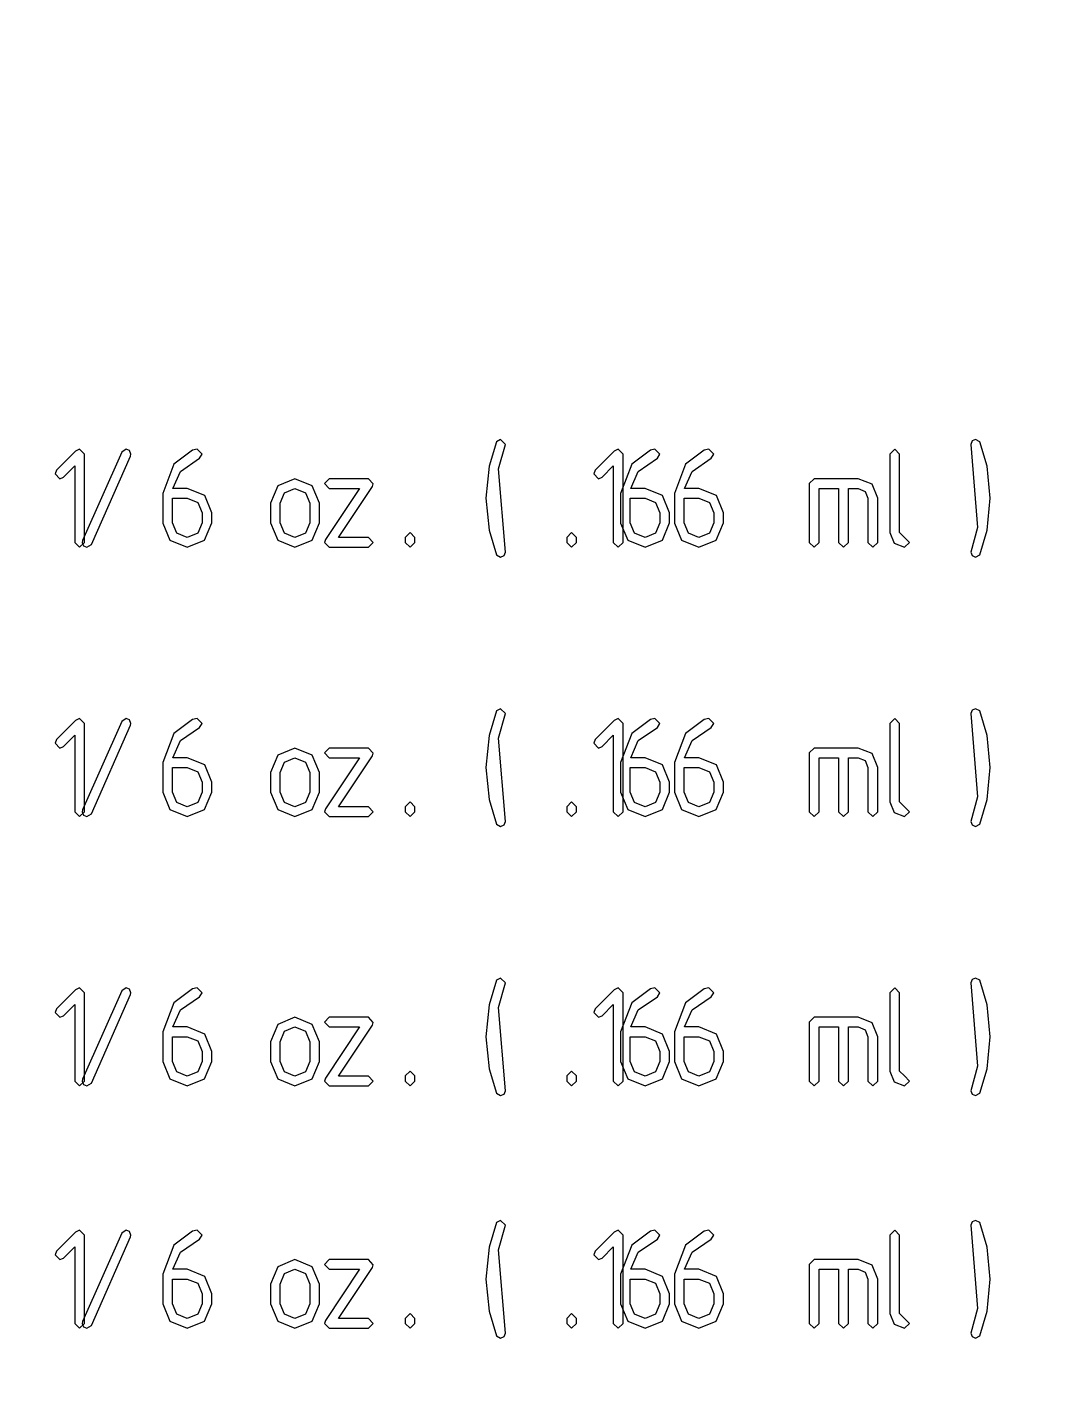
# Model space of a CAD drawing. Header units: metres. Extents: x 0 to 16.5, y 0 to 11.5.
# Drawn here: x 9.421 to 9.955, y 3.026 to 3.727 of the extents above; entities that cross this region are included whole.
import ezdxf

# ---------------------------------------------------------------- set-up
doc = ezdxf.new("R2010")
doc.units = ezdxf.units.M
doc.layers.add('tonic', color=63, linetype='Continuous')

msp = doc.modelspace()

# ---------------------------------------------------------------- hatches: boundary and pattern name
h = msp.add_hatch()
h.set_pattern_fill('AR-CONC', color=256, scale=0.0007, style=0)
h.set_pattern_definition([(50, (2.31049, 0.84261), (0.1275293, -0.0111574), [0.013335, -0.146685]), (355, (2.31049, 0.84261), (-0.02467, 0.1337397), [0.010668, -0.117348]), (100.451, (2.32112, 0.84168), (0.1028598, 0.1225817), [0.011333, -0.124663]), (46.1842, (2.31049, 0.87817), (0.1897553, -0.0294296), [0.0200025, -0.2200275]), (96.6356, (2.3263, 0.87572), (0.166183, 0.173198), [0.0169995, -0.1869945]), (351.184, (2.31049, 0.87817), (0.1661832, 0.1731976), [0.016002, -0.176022]), (21, (2.32827, 0.86928), (0.1061304, -0.0715859), [0.013335, -0.146685]), (326, (2.32827, 0.86928), (0.0432614, 0.1289316), [0.010668, -0.117348]), (71.4514, (2.33711, 0.86332), (0.1493915, 0.057346), [0.011333, -0.124663]), (37.5, (2.31049, 0.84261), (0.00216202, 0.05918853), [0, -0.1159256, 0, -0.119126, 0, -0.1177925]), (7.5, (2.31049, 0.84261), (0.04677376, 0.0701264), [0, -0.0679196, 0, -0.1132586, 0, -0.0448945]), (327.5, (2.27084, 0.84261), (0.09491342, -0.00401012), [0, -0.04445, 0, -0.138684, 0, -0.184023]), (317.5, (2.25306, 0.84261), (0.1036904, 0.01779854), [0, -0.057785, 0, -0.0921004, 0, -0.130683])])
h.paths.add_polyline_path([(13.8208, 3.72661), (13.4233, 3.72661), (13.4233, 3.55664), (13.8208, 3.55664)])
h.paths.add_polyline_path([(3.07622, 1.27034), (3.07563, 1.27051), (3.05692, 1.26579), (3.03624, 1.2666), (2.949, 1.27148), (2.90528, 1.26991), (2.86128, 1.26519), (2.67551, 1.2691), (2.57867, 1.26503), (2.48096, 1.26519), (2.39638, 1.27176), (2.38303, 1.27257), (2.36947, 1.27338), (2.34918, 1.27176), (2.31586, 1.26519), (2.31049, 1.26438), (2.37299, 0.84261), (2.48786, 0.84261), (2.44444, 0.88444), (2.47683, 1.03385), (2.62586, 1.07454), (2.59022, 0.92833), (2.66091, 0.86021), (2.76747, 0.92605), (2.90022, 0.84695), (2.90022, 0.84261), (3.00646, 0.84261)])
h.paths.add_polyline_path([(2.46485, 0.98926), (2.42985, 0.9981), (2.39481, 1.00694), (2.39828, 1.01557), (2.40169, 1.0242), (2.43326, 1.00678)], flags=16)
edge = h.paths.add_edge_path()
edge.add_line((7.16493, 3.50071), (7.19553, 3.50726))
edge.add_line((7.19553, 3.50726), (7.21419, 3.5089))
edge.add_line((7.21419, 3.5089), (7.22667, 3.50814))
edge.add_line((7.22667, 3.50814), (7.23899, 3.50732))
edge.add_line((7.23899, 3.50732), (7.31694, 3.50071))
edge.add_line((7.31694, 3.50071), (7.4069, 3.5006))
edge.add_line((7.4069, 3.5006), (7.49604, 3.50467))
edge.add_line((7.49604, 3.50467), (7.66704, 3.50071))
edge.add_line((7.66704, 3.50071), (7.70751, 3.50543))
edge.add_line((7.70751, 3.50543), (7.74789, 3.507))
edge.add_line((7.74789, 3.507), (7.82818, 3.50211))
edge.add_line((7.82818, 3.50211), (7.84608, 3.50136))
edge.add_line((7.84608, 3.50136), (7.8629, 3.5051))
edge.add_line((7.8629, 3.5051), (7.86431, 3.50608))
at = {"layer": 'tonic'}
h = msp.add_hatch(dxfattribs=at)
h.set_pattern_fill('TRIANG', color=256, scale=0.01, angle=135, style=0)
h.set_pattern_definition([(195, (15.931805, 4.46975), (-0.0246525, -0.0920044), [0.047625, -0.047625]), (255, (15.931805, 4.46975), (0.0673519, -0.0673519), [0.047625, -0.047625]), (135, (15.91948, 4.42374), (-0.0920044, -0.0246525), [0.047625, -0.047625])])
h.paths.add_polyline_path([(13.8208, 3.72661), (13.4233, 3.72661), (13.4233, 3.55664), (13.8208, 3.55664)])
h.paths.add_polyline_path([(3.07622, 1.27034), (3.07563, 1.27051), (3.05692, 1.26579), (3.03624, 1.2666), (2.949, 1.27148), (2.90528, 1.26991), (2.86128, 1.26519), (2.67551, 1.2691), (2.57867, 1.26503), (2.48096, 1.26519), (2.39638, 1.27176), (2.38303, 1.27257), (2.36947, 1.27338), (2.34918, 1.27176), (2.31586, 1.26519), (2.31049, 1.26438), (2.37299, 0.84261), (2.48786, 0.84261), (2.44444, 0.88444), (2.47683, 1.03385), (2.62586, 1.07454), (2.59022, 0.92833), (2.66091, 0.86021), (2.76747, 0.92605), (2.90022, 0.84695), (2.90022, 0.84261), (3.00646, 0.84261)])
h.paths.add_polyline_path([(2.46485, 0.98926), (2.42985, 0.9981), (2.39481, 1.00694), (2.39828, 1.01557), (2.40169, 1.0242), (2.43326, 1.00678)], flags=16)
h.paths.add_polyline_path([(2.62586, 1.07453), (2.47683, 1.03385), (2.44444, 0.88444), (2.59022, 0.92833)], flags=17)
h.paths.add_polyline_path([(2.59022, 0.92833), (2.44444, 0.88444), (2.48786, 0.84261), (2.63743, 0.84261), (2.63743, 0.8457), (2.66091, 0.86021)], flags=17)
h.paths.add_polyline_path([(2.66091, 0.86021), (2.63743, 0.8457), (2.64293, 0.84261), (2.67918, 0.84261)], flags=17)
h.paths.add_polyline_path([(2.72524, 0.89996), (2.66091, 0.86021), (2.67918, 0.84261), (2.71124, 0.84261)], flags=17)
h.paths.add_polyline_path([(2.76747, 0.92605), (2.72524, 0.89996), (2.71124, 0.84261), (2.89277, 0.84261), (2.90022, 0.84695)], flags=17)
h.paths.add_polyline_path([(2.39829, 1.01558), (2.39481, 1.00694), (2.42985, 0.9981), (2.46485, 0.98926)], flags=0)
h.paths.add_polyline_path([(2.40169, 1.0242), (2.39829, 1.01558), (2.46485, 0.98926), (2.43326, 1.00678)], flags=0)
edge = h.paths.add_edge_path()
edge.add_line((7.81142, 2.84925), (7.8629, 3.5051))
edge.add_line((7.8629, 3.5051), (7.86507, 3.53321))
edge.add_line((7.20464, 2.84924), (7.81142, 2.84924))
edge.add_line((7.81142, 2.84924), (7.81158, 2.84924))
edge.add_line((7.16069, 3.53321), (7.16276, 3.50054))
edge.add_line((7.16276, 3.50054), (7.20464, 2.84924))
edge.add_line((7.16493, 3.50071), (7.19553, 3.50726))
edge.add_line((7.19553, 3.50726), (7.21419, 3.5089))
edge.add_line((7.21419, 3.5089), (7.22667, 3.50814))
edge.add_line((7.22667, 3.50814), (7.23899, 3.50732))
edge.add_line((7.23899, 3.50732), (7.31694, 3.50071))
edge.add_line((7.31694, 3.50071), (7.4069, 3.5006))
edge.add_line((7.4069, 3.5006), (7.49604, 3.50467))
edge.add_line((7.49604, 3.50467), (7.66704, 3.50071))
edge.add_line((7.66704, 3.50071), (7.70751, 3.50543))
edge.add_line((7.70751, 3.50543), (7.74789, 3.507))
edge.add_line((7.74789, 3.507), (7.82818, 3.50211))
edge.add_line((7.82818, 3.50211), (7.84608, 3.50136))
edge.add_line((7.84608, 3.50136), (7.8629, 3.5051))
edge.add_line((7.8629, 3.5051), (7.86431, 3.50608))

# ---------------------------------------------------------------- linework, layer by layer
for points in [[(9.66433, 3.49881), (9.66792, 3.51144), (9.66531, 3.51394), (9.66319, 3.51281), (9.65944, 3.50017), (9.65782, 3.48367), (9.65944, 3.46712), (9.66319, 3.45449), (9.66531, 3.45329), (9.66715, 3.4541), (9.66792, 3.45583), (9.66433, 3.49881)], [(9.9114, 3.46847), (9.90782, 3.45583), (9.90858, 3.4541), (9.91037, 3.45329), (9.91249, 3.45449), (9.91629, 3.46712), (9.91792, 3.48367), (9.91629, 3.50017), (9.91249, 3.51281), (9.91037, 3.51394), (9.90858, 3.51318), (9.90782, 3.51144), (9.9114, 3.46847)], [(9.44569, 3.46083), (9.44819, 3.45833), (9.45074, 3.46083), (9.45074, 3.5064), (9.44819, 3.50896), (9.44618, 3.50792), (9.43631, 3.49804), (9.4356, 3.49621), (9.4381, 3.49371), (9.43989, 3.49451), (9.44569, 3.50032), (9.44569, 3.46083)], [(9.45025, 3.4591), (9.45204, 3.45833), (9.45432, 3.45979), (9.4745, 3.50543), (9.47472, 3.5064), (9.47401, 3.50825), (9.47222, 3.50896), (9.46994, 3.50738), (9.44971, 3.46186), (9.44949, 3.46083), (9.45025, 3.4591)], [(9.50651, 3.5084), (9.49685, 3.50125), (9.49115, 3.48617), (9.49115, 3.47086), (9.49485, 3.46203), (9.50375, 3.45833), (9.51269, 3.46203), (9.51639, 3.47097), (9.51639, 3.47607), (9.51281, 3.48503), (9.50375, 3.48872), (9.49636, 3.48872), (9.50022, 3.4975), (9.51014, 3.50424), (9.51139, 3.5064), (9.50885, 3.50896), (9.50651, 3.5084)], [(9.72347, 3.46083), (9.72597, 3.45833), (9.72851, 3.46083), (9.72851, 3.5064), (9.72597, 3.50896), (9.72396, 3.50792), (9.71408, 3.49804), (9.71337, 3.49621), (9.71588, 3.49371), (9.71767, 3.49451), (9.72347, 3.50032), (9.72347, 3.46083)], [(9.74262, 3.5084), (9.73296, 3.50125), (9.72726, 3.48617), (9.72726, 3.47086), (9.73096, 3.46203), (9.73986, 3.45833), (9.74881, 3.46203), (9.7525, 3.47097), (9.7525, 3.47607), (9.74892, 3.48503), (9.73986, 3.48872), (9.73247, 3.48872), (9.73633, 3.4975), (9.74625, 3.50424), (9.7475, 3.5064), (9.74496, 3.50896), (9.74262, 3.5084)], [(9.7704, 3.5084), (9.76074, 3.50125), (9.75504, 3.48617), (9.75504, 3.47086), (9.75874, 3.46203), (9.76764, 3.45833), (9.77658, 3.46203), (9.78028, 3.47097), (9.78028, 3.47607), (9.77669, 3.48503), (9.76764, 3.48872), (9.76025, 3.48872), (9.76411, 3.4975), (9.77403, 3.50424), (9.77528, 3.5064), (9.77274, 3.50896), (9.7704, 3.5084)], [(9.86615, 3.46593), (9.86828, 3.46039), (9.87375, 3.45833), (9.87625, 3.46083), (9.87364, 3.46343), (9.87115, 3.46593), (9.87115, 3.5064), (9.86865, 3.50896), (9.86615, 3.5064), (9.86615, 3.46593)], [(9.5504, 3.46203), (9.55931, 3.45833), (9.56825, 3.46203), (9.57194, 3.47097), (9.57194, 3.48107), (9.56825, 3.49001), (9.55931, 3.49371), (9.5504, 3.49001), (9.54671, 3.48107), (9.54671, 3.47097), (9.5504, 3.46203)], [(9.57503, 3.46235), (9.57449, 3.46078), (9.57699, 3.45833), (9.59722, 3.45833), (9.59972, 3.46083), (9.59722, 3.46338), (9.58176, 3.46338), (9.59928, 3.48964), (9.59972, 3.4911), (9.59722, 3.49371), (9.57699, 3.49371), (9.57449, 3.49121), (9.57699, 3.48872), (9.59261, 3.48872), (9.57503, 3.46235)], [(9.82454, 3.49121), (9.82454, 3.46083), (9.82704, 3.45833), (9.82958, 3.46083), (9.82958, 3.48872), (9.83968, 3.48872), (9.83968, 3.46083), (9.84218, 3.45833), (9.84472, 3.46083), (9.84472, 3.48872), (9.84983, 3.48872), (9.85335, 3.48719), (9.85482, 3.48367), (9.85482, 3.46083), (9.85732, 3.45833), (9.85986, 3.46083), (9.85986, 3.48361), (9.85693, 3.49083), (9.84972, 3.49371), (9.82704, 3.49371), (9.82454, 3.49121)], [(9.50375, 3.48367), (9.50917, 3.4815), (9.51139, 3.47607), (9.51139, 3.47097), (9.50917, 3.46556), (9.50375, 3.46338), (9.49837, 3.46556), (9.49615, 3.47097), (9.49615, 3.48367), (9.50375, 3.48367)], [(9.56472, 3.46556), (9.55931, 3.46338), (9.55393, 3.46556), (9.55171, 3.47097), (9.55171, 3.48107), (9.55393, 3.48649), (9.55931, 3.48872), (9.56472, 3.48649), (9.56694, 3.48107), (9.56694, 3.47097), (9.56472, 3.46556)], [(9.73986, 3.48367), (9.74528, 3.4815), (9.7475, 3.47607), (9.7475, 3.47097), (9.74528, 3.46556), (9.73986, 3.46338), (9.73449, 3.46556), (9.73226, 3.47097), (9.73226, 3.48367), (9.73986, 3.48367)], [(9.76764, 3.48367), (9.77306, 3.4815), (9.77528, 3.47607), (9.77528, 3.47097), (9.77306, 3.46556), (9.76764, 3.46338), (9.76226, 3.46556), (9.76004, 3.47097), (9.76004, 3.48367), (9.76764, 3.48367)], [(9.61615, 3.46083), (9.61865, 3.45833), (9.62115, 3.46083), (9.62115, 3.46343), (9.61865, 3.46593), (9.61615, 3.46343), (9.61615, 3.46083)], [(9.69949, 3.46083), (9.70199, 3.45833), (9.70449, 3.46083), (9.70449, 3.46343), (9.70199, 3.46593), (9.69949, 3.46343), (9.69949, 3.46083)], [(9.66433, 3.35992), (9.66792, 3.37256), (9.66531, 3.37506), (9.66319, 3.37392), (9.65944, 3.36128), (9.65782, 3.34478), (9.65944, 3.32824), (9.66319, 3.3156), (9.66531, 3.3144), (9.66715, 3.31521), (9.66792, 3.31694), (9.66433, 3.35992)], [(9.9114, 3.32958), (9.90782, 3.31694), (9.90858, 3.31521), (9.91037, 3.3144), (9.91249, 3.3156), (9.91629, 3.32824), (9.91792, 3.34478), (9.91629, 3.36128), (9.91249, 3.37392), (9.91037, 3.37506), (9.90858, 3.37429), (9.90782, 3.37256), (9.9114, 3.32958)], [(9.44569, 3.32194), (9.44819, 3.31944), (9.45074, 3.32194), (9.45074, 3.36751), (9.44819, 3.37007), (9.44618, 3.36903), (9.43631, 3.35915), (9.4356, 3.35732), (9.4381, 3.35482), (9.43989, 3.35562), (9.44569, 3.36143), (9.44569, 3.32194)], [(9.45025, 3.32021), (9.45204, 3.31944), (9.45432, 3.3209), (9.4745, 3.36654), (9.47472, 3.36751), (9.47401, 3.36936), (9.47222, 3.37007), (9.46994, 3.36849), (9.44971, 3.32297), (9.44949, 3.32194), (9.45025, 3.32021)], [(9.50651, 3.36951), (9.49685, 3.36236), (9.49115, 3.34728), (9.49115, 3.33197), (9.49485, 3.32314), (9.50375, 3.31944), (9.51269, 3.32314), (9.51639, 3.33208), (9.51639, 3.33718), (9.51281, 3.34614), (9.50375, 3.34983), (9.49636, 3.34983), (9.50022, 3.35861), (9.51014, 3.36535), (9.51139, 3.36751), (9.50885, 3.37007), (9.50651, 3.36951)], [(9.72347, 3.32194), (9.72597, 3.31944), (9.72851, 3.32194), (9.72851, 3.36751), (9.72597, 3.37007), (9.72396, 3.36903), (9.71408, 3.35915), (9.71337, 3.35732), (9.71588, 3.35482), (9.71767, 3.35562), (9.72347, 3.36143), (9.72347, 3.32194)], [(9.74262, 3.36951), (9.73296, 3.36236), (9.72726, 3.34728), (9.72726, 3.33197), (9.73096, 3.32314), (9.73986, 3.31944), (9.74881, 3.32314), (9.7525, 3.33208), (9.7525, 3.33718), (9.74892, 3.34614), (9.73986, 3.34983), (9.73247, 3.34983), (9.73633, 3.35861), (9.74625, 3.36535), (9.7475, 3.36751), (9.74496, 3.37007), (9.74262, 3.36951)], [(9.7704, 3.36951), (9.76074, 3.36236), (9.75504, 3.34728), (9.75504, 3.33197), (9.75874, 3.32314), (9.76764, 3.31944), (9.77658, 3.32314), (9.78028, 3.33208), (9.78028, 3.33718), (9.77669, 3.34614), (9.76764, 3.34983), (9.76025, 3.34983), (9.76411, 3.35861), (9.77403, 3.36535), (9.77528, 3.36751), (9.77274, 3.37007), (9.7704, 3.36951)], [(9.86615, 3.32704), (9.86828, 3.3215), (9.87375, 3.31944), (9.87625, 3.32194), (9.87364, 3.32454), (9.87115, 3.32704), (9.87115, 3.36751), (9.86865, 3.37007), (9.86615, 3.36751), (9.86615, 3.32704)], [(9.5504, 3.32314), (9.55931, 3.31944), (9.56825, 3.32314), (9.57194, 3.33208), (9.57194, 3.34218), (9.56825, 3.35113), (9.55931, 3.35482), (9.5504, 3.35113), (9.54671, 3.34218), (9.54671, 3.33208), (9.5504, 3.32314)], [(9.56472, 3.32667), (9.55931, 3.32449), (9.55393, 3.32667), (9.55171, 3.33208), (9.55171, 3.34218), (9.55393, 3.3476), (9.55931, 3.34983), (9.56472, 3.3476), (9.56694, 3.34218), (9.56694, 3.33208), (9.56472, 3.32667)], [(9.57503, 3.32346), (9.57449, 3.32189), (9.57699, 3.31944), (9.59722, 3.31944), (9.59972, 3.32194), (9.59722, 3.32449), (9.58176, 3.32449), (9.59928, 3.35075), (9.59972, 3.35221), (9.59722, 3.35482), (9.57699, 3.35482), (9.57449, 3.35232), (9.57699, 3.34983), (9.59261, 3.34983), (9.57503, 3.32346)], [(9.82454, 3.35232), (9.82454, 3.32194), (9.82704, 3.31944), (9.82958, 3.32194), (9.82958, 3.34983), (9.83968, 3.34983), (9.83968, 3.32194), (9.84218, 3.31944), (9.84472, 3.32194), (9.84472, 3.34983), (9.84983, 3.34983), (9.85335, 3.34831), (9.85482, 3.34478), (9.85482, 3.32194), (9.85732, 3.31944), (9.85986, 3.32194), (9.85986, 3.34472), (9.85693, 3.35194), (9.84972, 3.35482), (9.82704, 3.35482), (9.82454, 3.35232)], [(9.50375, 3.34478), (9.50917, 3.34261), (9.51139, 3.33718), (9.51139, 3.33208), (9.50917, 3.32667), (9.50375, 3.32449), (9.49837, 3.32667), (9.49615, 3.33208), (9.49615, 3.34478), (9.50375, 3.34478)], [(9.73986, 3.34478), (9.74528, 3.34261), (9.7475, 3.33718), (9.7475, 3.33208), (9.74528, 3.32667), (9.73986, 3.32449), (9.73449, 3.32667), (9.73226, 3.33208), (9.73226, 3.34478), (9.73986, 3.34478)], [(9.76764, 3.34478), (9.77306, 3.34261), (9.77528, 3.33718), (9.77528, 3.33208), (9.77306, 3.32667), (9.76764, 3.32449), (9.76226, 3.32667), (9.76004, 3.33208), (9.76004, 3.34478), (9.76764, 3.34478)], [(9.61615, 3.32194), (9.61865, 3.31944), (9.62115, 3.32194), (9.62115, 3.32454), (9.61865, 3.32704), (9.61615, 3.32454), (9.61615, 3.32194)], [(9.69949, 3.32194), (9.70199, 3.31944), (9.70449, 3.32194), (9.70449, 3.32454), (9.70199, 3.32704), (9.69949, 3.32454), (9.69949, 3.32194)], [(9.44569, 3.18306), (9.44819, 3.18056), (9.45074, 3.18306), (9.45074, 3.22862), (9.44819, 3.23118), (9.44618, 3.23014), (9.43631, 3.22026), (9.4356, 3.21843), (9.4381, 3.21593), (9.43989, 3.21674), (9.44569, 3.22254), (9.44569, 3.18306)], [(9.45025, 3.18132), (9.45204, 3.18056), (9.45432, 3.18201), (9.4745, 3.22765), (9.47472, 3.22862), (9.47401, 3.23047), (9.47222, 3.23118), (9.46994, 3.2296), (9.44971, 3.18408), (9.44949, 3.18306), (9.45025, 3.18132)], [(9.50651, 3.23062), (9.49685, 3.22347), (9.49115, 3.20839), (9.49115, 3.19308), (9.49485, 3.18425), (9.50375, 3.18056), (9.51269, 3.18425), (9.51639, 3.19319), (9.51639, 3.19829), (9.51281, 3.20725), (9.50375, 3.21094), (9.49636, 3.21094), (9.50022, 3.21972), (9.51014, 3.22646), (9.51139, 3.22862), (9.50885, 3.23118), (9.50651, 3.23062)], [(9.66433, 3.22103), (9.66792, 3.23367), (9.66531, 3.23617), (9.66319, 3.23503), (9.65944, 3.22239), (9.65782, 3.20589), (9.65944, 3.18935), (9.66319, 3.17671), (9.66531, 3.17551), (9.66715, 3.17632), (9.66792, 3.17806), (9.66433, 3.22103)], [(9.72347, 3.18306), (9.72597, 3.18056), (9.72851, 3.18306), (9.72851, 3.22862), (9.72597, 3.23118), (9.72396, 3.23014), (9.71408, 3.22026), (9.71337, 3.21843), (9.71588, 3.21593), (9.71767, 3.21674), (9.72347, 3.22254), (9.72347, 3.18306)], [(9.74262, 3.23062), (9.73296, 3.22347), (9.72726, 3.20839), (9.72726, 3.19308), (9.73096, 3.18425), (9.73986, 3.18056), (9.74881, 3.18425), (9.7525, 3.19319), (9.7525, 3.19829), (9.74892, 3.20725), (9.73986, 3.21094), (9.73247, 3.21094), (9.73633, 3.21972), (9.74625, 3.22646), (9.7475, 3.22862), (9.74496, 3.23118), (9.74262, 3.23062)], [(9.7704, 3.23062), (9.76074, 3.22347), (9.75504, 3.20839), (9.75504, 3.19308), (9.75874, 3.18425), (9.76764, 3.18056), (9.77658, 3.18425), (9.78028, 3.19319), (9.78028, 3.19829), (9.77669, 3.20725), (9.76764, 3.21094), (9.76025, 3.21094), (9.76411, 3.21972), (9.77403, 3.22646), (9.77528, 3.22862), (9.77274, 3.23118), (9.7704, 3.23062)], [(9.86615, 3.18815), (9.86828, 3.18261), (9.87375, 3.18056), (9.87625, 3.18306), (9.87364, 3.18565), (9.87115, 3.18815), (9.87115, 3.22862), (9.86865, 3.23118), (9.86615, 3.22862), (9.86615, 3.18815)], [(9.9114, 3.19069), (9.90782, 3.17806), (9.90858, 3.17632), (9.91037, 3.17551), (9.91249, 3.17671), (9.91629, 3.18935), (9.91792, 3.20589), (9.91629, 3.22239), (9.91249, 3.23503), (9.91037, 3.23617), (9.90858, 3.2354), (9.90782, 3.23367), (9.9114, 3.19069)], [(9.5504, 3.18425), (9.55931, 3.18056), (9.56825, 3.18425), (9.57194, 3.19319), (9.57194, 3.20329), (9.56825, 3.21224), (9.55931, 3.21593), (9.5504, 3.21224), (9.54671, 3.20329), (9.54671, 3.19319), (9.5504, 3.18425)], [(9.56472, 3.18778), (9.55931, 3.1856), (9.55393, 3.18778), (9.55171, 3.19319), (9.55171, 3.20329), (9.55393, 3.20871), (9.55931, 3.21094), (9.56472, 3.20871), (9.56694, 3.20329), (9.56694, 3.19319), (9.56472, 3.18778)], [(9.57503, 3.18457), (9.57449, 3.183), (9.57699, 3.18056), (9.59722, 3.18056), (9.59972, 3.18306), (9.59722, 3.1856), (9.58176, 3.1856), (9.59928, 3.21186), (9.59972, 3.21332), (9.59722, 3.21593), (9.57699, 3.21593), (9.57449, 3.21343), (9.57699, 3.21094), (9.59261, 3.21094), (9.57503, 3.18457)], [(9.82454, 3.21343), (9.82454, 3.18306), (9.82704, 3.18056), (9.82958, 3.18306), (9.82958, 3.21094), (9.83968, 3.21094), (9.83968, 3.18306), (9.84218, 3.18056), (9.84472, 3.18306), (9.84472, 3.21094), (9.84983, 3.21094), (9.85335, 3.20942), (9.85482, 3.20589), (9.85482, 3.18306), (9.85732, 3.18056), (9.85986, 3.18306), (9.85986, 3.20583), (9.85693, 3.21306), (9.84972, 3.21593), (9.82704, 3.21593), (9.82454, 3.21343)], [(9.50375, 3.20589), (9.50917, 3.20372), (9.51139, 3.19829), (9.51139, 3.19319), (9.50917, 3.18778), (9.50375, 3.1856), (9.49837, 3.18778), (9.49615, 3.19319), (9.49615, 3.20589), (9.50375, 3.20589)], [(9.73986, 3.20589), (9.74528, 3.20372), (9.7475, 3.19829), (9.7475, 3.19319), (9.74528, 3.18778), (9.73986, 3.1856), (9.73449, 3.18778), (9.73226, 3.19319), (9.73226, 3.20589), (9.73986, 3.20589)], [(9.76764, 3.20589), (9.77306, 3.20372), (9.77528, 3.19829), (9.77528, 3.19319), (9.77306, 3.18778), (9.76764, 3.1856), (9.76226, 3.18778), (9.76004, 3.19319), (9.76004, 3.20589), (9.76764, 3.20589)], [(9.61615, 3.18306), (9.61865, 3.18056), (9.62115, 3.18306), (9.62115, 3.18565), (9.61865, 3.18815), (9.61615, 3.18565), (9.61615, 3.18306)], [(9.69949, 3.18306), (9.70199, 3.18056), (9.70449, 3.18306), (9.70449, 3.18565), (9.70199, 3.18815), (9.69949, 3.18565), (9.69949, 3.18306)], [(9.44569, 3.05806), (9.44819, 3.05556), (9.45074, 3.05806), (9.45074, 3.10362), (9.44819, 3.10618), (9.44618, 3.10514), (9.43631, 3.09526), (9.4356, 3.09343), (9.4381, 3.09093), (9.43989, 3.09174), (9.44569, 3.09754), (9.44569, 3.05806)], [(9.45025, 3.05632), (9.45204, 3.05556), (9.45432, 3.05701), (9.4745, 3.10265), (9.47472, 3.10362), (9.47401, 3.10547), (9.47222, 3.10618), (9.46994, 3.1046), (9.44971, 3.05908), (9.44949, 3.05806), (9.45025, 3.05632)], [(9.50651, 3.10562), (9.49685, 3.09847), (9.49115, 3.08339), (9.49115, 3.06808), (9.49485, 3.05925), (9.50375, 3.05556), (9.51269, 3.05925), (9.51639, 3.06819), (9.51639, 3.07329), (9.51281, 3.08225), (9.50375, 3.08594), (9.49636, 3.08594), (9.50022, 3.09472), (9.51014, 3.10146), (9.51139, 3.10362), (9.50885, 3.10618), (9.50651, 3.10562)], [(9.66433, 3.09603), (9.66792, 3.10867), (9.66531, 3.11117), (9.66319, 3.11003), (9.65944, 3.09739), (9.65782, 3.08089), (9.65944, 3.06435), (9.66319, 3.05171), (9.66531, 3.05051), (9.66715, 3.05132), (9.66792, 3.05306), (9.66433, 3.09603)], [(9.72347, 3.05806), (9.72597, 3.05556), (9.72851, 3.05806), (9.72851, 3.10362), (9.72597, 3.10618), (9.72396, 3.10514), (9.71408, 3.09526), (9.71337, 3.09343), (9.71588, 3.09093), (9.71767, 3.09174), (9.72347, 3.09754), (9.72347, 3.05806)], [(9.74262, 3.10562), (9.73296, 3.09847), (9.72726, 3.08339), (9.72726, 3.06808), (9.73096, 3.05925), (9.73986, 3.05556), (9.74881, 3.05925), (9.7525, 3.06819), (9.7525, 3.07329), (9.74892, 3.08225), (9.73986, 3.08594), (9.73247, 3.08594), (9.73633, 3.09472), (9.74625, 3.10146), (9.7475, 3.10362), (9.74496, 3.10618), (9.74262, 3.10562)], [(9.7704, 3.10562), (9.76074, 3.09847), (9.75504, 3.08339), (9.75504, 3.06808), (9.75874, 3.05925), (9.76764, 3.05556), (9.77658, 3.05925), (9.78028, 3.06819), (9.78028, 3.07329), (9.77669, 3.08225), (9.76764, 3.08594), (9.76025, 3.08594), (9.76411, 3.09472), (9.77403, 3.10146), (9.77528, 3.10362), (9.77274, 3.10618), (9.7704, 3.10562)], [(9.86615, 3.06315), (9.86828, 3.05761), (9.87375, 3.05556), (9.87625, 3.05806), (9.87364, 3.06065), (9.87115, 3.06315), (9.87115, 3.10362), (9.86865, 3.10618), (9.86615, 3.10362), (9.86615, 3.06315)], [(9.9114, 3.06569), (9.90782, 3.05306), (9.90858, 3.05132), (9.91037, 3.05051), (9.91249, 3.05171), (9.91629, 3.06435), (9.91792, 3.08089), (9.91629, 3.09739), (9.91249, 3.11003), (9.91037, 3.11117), (9.90858, 3.1104), (9.90782, 3.10867), (9.9114, 3.06569)], [(9.5504, 3.05925), (9.55931, 3.05556), (9.56825, 3.05925), (9.57194, 3.06819), (9.57194, 3.07829), (9.56825, 3.08724), (9.55931, 3.09093), (9.5504, 3.08724), (9.54671, 3.07829), (9.54671, 3.06819), (9.5504, 3.05925)], [(9.57503, 3.05957), (9.57449, 3.058), (9.57699, 3.05556), (9.59722, 3.05556), (9.59972, 3.05806), (9.59722, 3.0606), (9.58176, 3.0606), (9.59928, 3.08686), (9.59972, 3.08832), (9.59722, 3.09093), (9.57699, 3.09093), (9.57449, 3.08843), (9.57699, 3.08594), (9.59261, 3.08594), (9.57503, 3.05957)], [(9.82454, 3.08843), (9.82454, 3.05806), (9.82704, 3.05556), (9.82958, 3.05806), (9.82958, 3.08594), (9.83968, 3.08594), (9.83968, 3.05806), (9.84218, 3.05556), (9.84472, 3.05806), (9.84472, 3.08594), (9.84983, 3.08594), (9.85335, 3.08442), (9.85482, 3.08089), (9.85482, 3.05806), (9.85732, 3.05556), (9.85986, 3.05806), (9.85986, 3.08083), (9.85693, 3.08806), (9.84972, 3.09093), (9.82704, 3.09093), (9.82454, 3.08843)], [(9.56472, 3.06278), (9.55931, 3.0606), (9.55393, 3.06278), (9.55171, 3.06819), (9.55171, 3.07829), (9.55393, 3.08371), (9.55931, 3.08594), (9.56472, 3.08371), (9.56694, 3.07829), (9.56694, 3.06819), (9.56472, 3.06278)], [(9.50375, 3.08089), (9.50917, 3.07872), (9.51139, 3.07329), (9.51139, 3.06819), (9.50917, 3.06278), (9.50375, 3.0606), (9.49837, 3.06278), (9.49615, 3.06819), (9.49615, 3.08089), (9.50375, 3.08089)], [(9.73986, 3.08089), (9.74528, 3.07872), (9.7475, 3.07329), (9.7475, 3.06819), (9.74528, 3.06278), (9.73986, 3.0606), (9.73449, 3.06278), (9.73226, 3.06819), (9.73226, 3.08089), (9.73986, 3.08089)], [(9.76764, 3.08089), (9.77306, 3.07872), (9.77528, 3.07329), (9.77528, 3.06819), (9.77306, 3.06278), (9.76764, 3.0606), (9.76226, 3.06278), (9.76004, 3.06819), (9.76004, 3.08089), (9.76764, 3.08089)], [(9.61615, 3.05806), (9.61865, 3.05556), (9.62115, 3.05806), (9.62115, 3.06065), (9.61865, 3.06315), (9.61615, 3.06065), (9.61615, 3.05806)], [(9.69949, 3.05806), (9.70199, 3.05556), (9.70449, 3.05806), (9.70449, 3.06065), (9.70199, 3.06315), (9.69949, 3.06065), (9.69949, 3.05806)]]:
    msp.add_lwpolyline(points, close=True)

doc.saveas('drawing.dxf')
